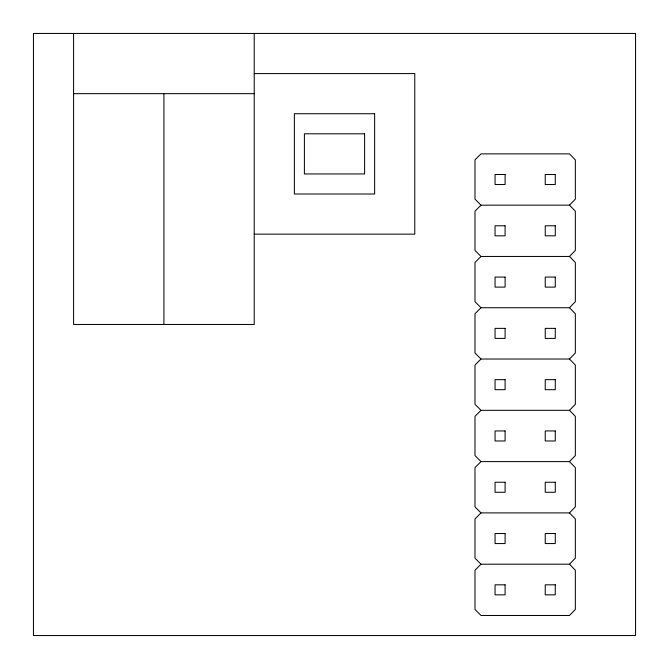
<?xml version="1.0" encoding="UTF-8"?>
<svg xmlns="http://www.w3.org/2000/svg" width="669" height="669" viewBox="0 0 669 669"><rect width="100%" height="100%" fill="white"/><g stroke="black" fill="none" stroke-linecap="round" stroke-linejoin="round"><path stroke-width="1" d="M569.478 205.157L575.34 199.136L575.34 159.891L569.478 153.87L481.011 153.87L474.99 159.891L474.99 199.136L481.011 205.157L569.478 205.157L575.34 211.178L575.34 250.432L569.478 256.453L481.011 256.453L474.99 250.432L474.99 211.178L481.011 205.157M481.011 256.453L474.99 262.474L474.99 301.719L481.011 307.74L569.478 307.74L575.34 301.719L575.34 262.474L569.478 256.453M481.011 307.74L474.99 313.761L474.99 353.006L481.011 359.027L569.478 359.027L575.34 353.006L575.34 313.761L569.478 307.74M481.011 359.027L474.99 365.048L474.99 404.302L481.011 410.323L569.478 410.323L575.34 404.302L575.34 365.048L569.478 359.027M481.011 410.323L474.99 416.344L474.99 455.589L481.011 461.61L569.478 461.61L575.34 455.589L575.34 416.344L569.478 410.323M569.478 512.897L575.34 518.918L575.34 558.172L569.478 564.193L481.011 564.193L474.99 558.172L474.99 518.918L481.011 512.897L569.478 512.897L575.34 506.876L575.34 467.631L569.478 461.61M481.011 461.61L474.99 467.631L474.99 506.876L481.011 512.897M481.011 564.193L474.99 570.214L474.99 609.459L481.011 615.48L569.478 615.48L575.34 609.459L575.34 570.214L569.478 564.193M254.22 73.59L414.78 73.59L414.78 234.15L254.22 234.15M73.59 93.66L254.22 93.66M254.22 33.45L254.22 324.465L73.59 324.465L73.59 33.45M163.905 93.66L163.905 324.465M635.55 33.45L33.45 33.45L33.45 635.55L635.55 635.55L635.55 33.45M374.64 113.73L294.36 113.73L294.36 194.01L374.64 194.01L374.64 113.73M364.605 133.8L304.395 133.8L304.395 173.94L364.605 173.94L364.605 133.8M505.095 174.5L495.06 174.5L495.06 184.535L505.095 184.535L505.095 174.5M555.27 174.5L545.235 174.5L545.235 184.535L555.27 184.535L555.27 174.5M505.095 225.788L495.06 225.788L495.06 235.823L505.095 235.823L505.095 225.788M555.27 225.788L545.235 225.788L545.235 235.823L555.27 235.823L555.27 225.788M505.095 277.075L495.06 277.075L495.06 287.11L505.095 287.11L505.095 277.075M555.27 277.075L545.235 277.075L545.235 287.11L555.27 287.11L555.27 277.075M505.095 328.37L495.06 328.37L495.06 338.405L505.095 338.405L505.095 328.37M555.27 328.37L545.235 328.37L545.235 338.405L555.27 338.405L555.27 328.37M505.095 379.658L495.06 379.658L495.06 389.692L505.095 389.692L505.095 379.658M555.27 379.658L545.235 379.658L545.235 389.692L555.27 389.692L555.27 379.658M505.095 430.945L495.06 430.945L495.06 440.98L505.095 440.98L505.095 430.945M555.27 430.945L545.235 430.945L545.235 440.98L555.27 440.98L555.27 430.945M505.095 482.24L495.06 482.24L495.06 492.275L505.095 492.275L505.095 482.24M555.27 482.24L545.235 482.24L545.235 492.275L555.27 492.275L555.27 482.24M505.095 533.528L495.06 533.528L495.06 543.562L505.095 543.562L505.095 533.528M555.27 533.528L545.235 533.528L545.235 543.562L555.27 543.562L555.27 533.528M505.095 584.815L495.06 584.815L495.06 594.85L505.095 594.85L505.095 584.815M555.27 584.815L545.235 584.815L545.235 594.85L555.27 594.85L555.27 584.815"/></g></svg>
